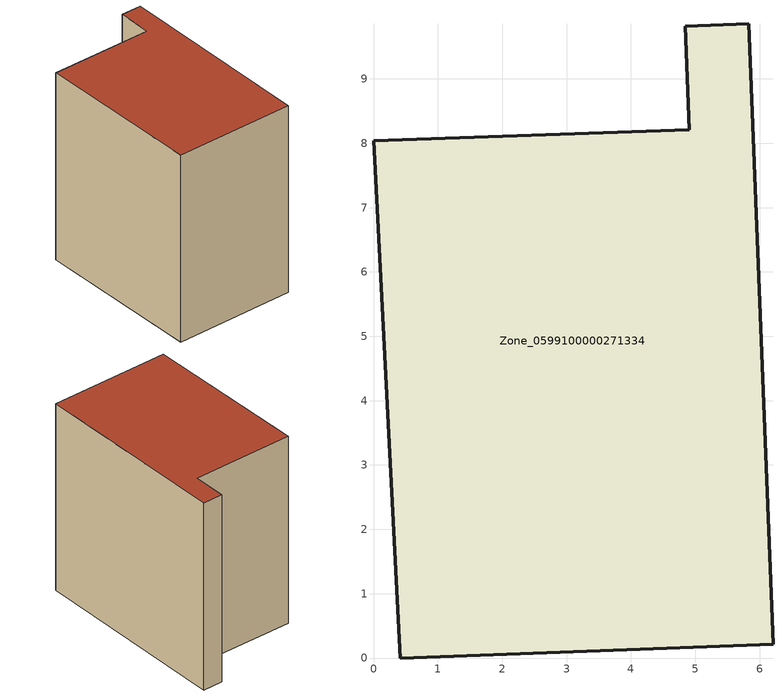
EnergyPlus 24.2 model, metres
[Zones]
Zone_0599100000271334
 floor ground (C_G): 5.83,9.85 6.21,0.21 0.42,0 0,8.04 4.91,8.21 4.85,9.81 z0
 wall outside (C_F): 0.42,0 6.21,0.21 5.83,9.85 4.85,9.81 4.91,8.21 0,8.04 0.42,0 z0:9.38
 roof outside (C_R): 6.21,0.21 5.83,9.85 4.85,9.81 4.91,8.21 0,8.04 0.42,0 z9.38
[BUILDING]
Pand.0599100000271334: North Axis=0; Terrain=City; Loads Convergence Tolerance Value=0.04; Temperature Convergence Tolerance Value=0.4; Solar Distribution=FullExterior; Maximum Number of Warmup Days=25; Minimum Number of Warmup Days=1
[Site:Location]
Rotterdam.The.Hague.AP_ZH_NLD Design_Conditions: Latitude=51.96; Longitude=4.45; Time Zone=1; Elevation=-4.5
[SITE:GROUNDTEMPERATURE:BUILDINGSURFACE]
18, 18, 18, 18, 18, 18, 18, 18, 18, 18, 18, 18
[MATERIAL] Thermal Absorptance=0.9; Solar Absorptance=0.7; Visible Absorptance=0.7
Name | Roughness | Thickness | Conductivity | Density | Specific Heat
G.TI.1946 | MediumSmooth | 0.15 | 1 | 540 | 1210
F.TI.1946 | Rough | 0.3 | 0.857143 | 1920 | 840
R.TI.1946 | MediumRough | 0.2 | 0.1 | 1500 | 1000
[CONSTRUCTION]
C_G: G.TI.1946
C_F: F.TI.1946
C_R: R.TI.1946
[ZONE]
Zone_0599100000271334: Type=1; Multiplier=1; Ceiling Height=Autocalculate; Volume=Autocalculate; Floor Area=autocalculate; Part of Total Floor Area=Yes
[ZONEINFILTRATION:DESIGNFLOWRATE]
Infil_Zone_0599100000271334: Zone or ZoneList or Space or SpaceList=Zone_0599100000271334; Schedule=AlwaysOn; Design Flow Rate Calculation Method=Flow/Area; Flow Rate per Floor Area=0.003; Constant Term Coefficient=1; Temperature Term Coefficient=0; Velocity Term Coefficient=0; Velocity Squared Term Coefficient=0
[HVACTEMPLATE:ZONE:IDEALLOADSAIRSYSTEM]
Zone_0599100000271334: Maximum Heating Supply Air Temperature=50; Minimum Cooling Supply Air Temperature=13; Maximum Heating Supply Air Humidity Ratio=0.0156; Minimum Cooling Supply Air Humidity Ratio=0.0077; Heating Limit=NoLimit; Cooling Limit=NoLimit; Dehumidification Control Type=ConstantSensibleHeatRatio; Cooling Sensible Heat Ratio=0.7; Dehumidification Setpoint=60; Humidification Control Type=None; Humidification Setpoint=30; Outdoor Air Method=None; Outdoor Air Flow Rate per Person=0.00944; Outdoor Air Flow Rate per Zone Floor Area=0; Outdoor Air Flow Rate per Zone=0; Demand Controlled Ventilation Type=None; Outdoor Air Economizer Type=NoEconomizer; Heat Recovery Type=None; Sensible Heat Recovery Effectiveness=0.7; Latent Heat Recovery Effectiveness=0.65
[ZONECONTROL:THERMOSTAT]
ThermostatControl_Zone_0599100000271334: Zone or ZoneList=Zone_0599100000271334; Control Type Schedule=DualSetpointControlType; Control 1=Thermostat_Zone_0599100000271334; Temperature Difference Between Cutout And Setpoint=0
[THERMOSTATSETPOINT:DUALSETPOINT]
Thermostat_Zone_0599100000271334: Heating Setpoint Temperature Schedule=HeatingSetpoint_Zone_0599100000271334; Cooling Setpoint Temperature Schedule=CoolingSetpoint_Zone_0599100000271334
[SCHEDULE:COMPACT]
HeatingSetpoint_Zone_0599100000271334: Through: 12/31, For: AllDays, Until: 24:00, 21
CoolingSetpoint_Zone_0599100000271334: Through: 12/31, For: AllDays, Until: 24:00, 24
DualSetpointControlType: Through: 12/31, For: AllDays, Until: 24:00, 4
AlwaysOn: Through: 12/31, For: AllDays, Until: 24:00, 1
